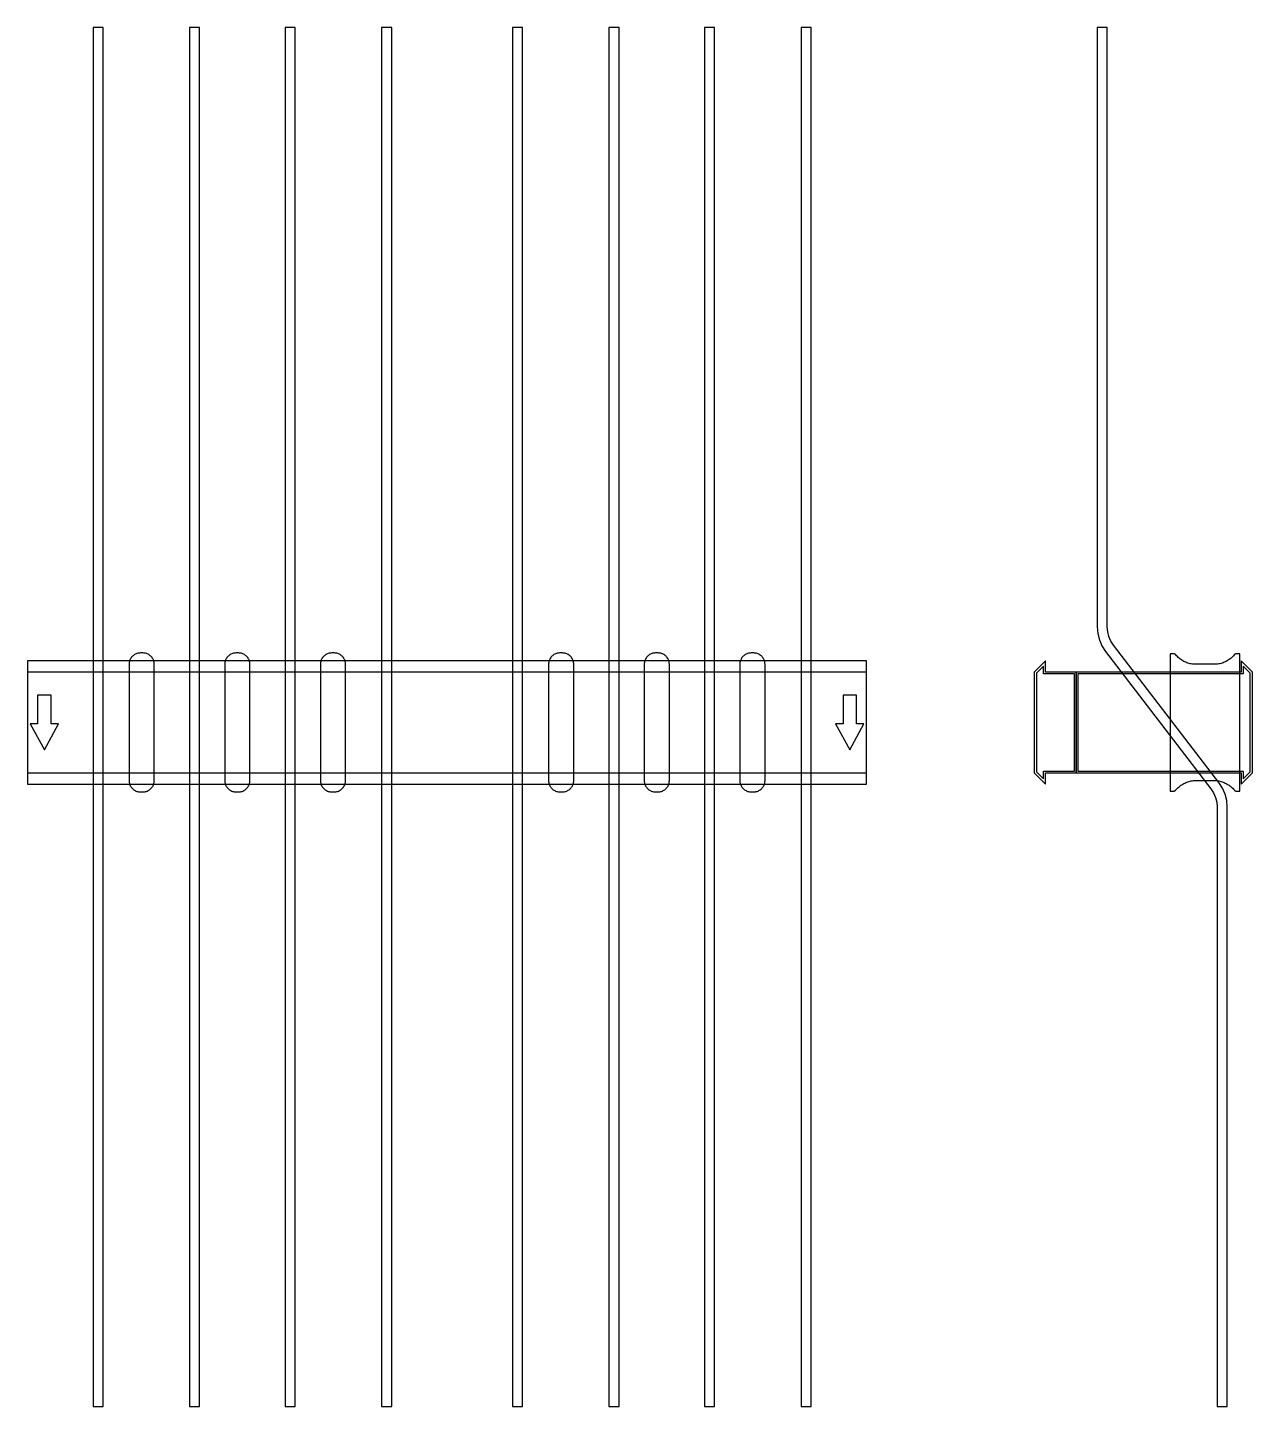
# Model space of a CAD drawing. Extents: x 0 to 1460, y -815 to 828.
import ezdxf

# ---------------------------------------------------------------- set-up
doc = ezdxf.new("R2010")
doc.units = 0
doc.layers.add('Halfen', color=7, linetype='CONTINUOUS')

msp = doc.modelspace()

# ---------------------------------------------------------------- linework, layer by layer
at = {"layer": 'Halfen', "color": 7}
for points in [[(90, -815.455), (90, 828.419), (78, 828.419), (78, -815.455)], [(205, -815.455), (205, 828.419), (193, 828.419), (193, -815.455)], [(319, -815.455), (319, 828.419), (307, 828.419), (307, -815.455)], [(434, -815.455), (434, 828.419), (422, 828.419), (422, -815.455)], [(590, -815.455), (590, 828.419), (578, 828.419), (578, -815.455)], [(705, -815.455), (705, 828.419), (693, 828.419), (693, -815.455)], [(819, -815.455), (819, 828.419), (807, 828.419), (807, -815.455)], [(934, -815.455), (934, 828.419), (922, 828.419), (922, -815.455)], [(1430, -815.455), (1430, -100.956), (1429.359, -93.137), (1427.453, -85.527), (1424.332, -78.329), (1420.081, -71.735), (1294.439, 92.004), (1291.251, 96.949), (1288.911, 102.348), (1287.481, 108.055), (1287, 113.919), (1287, 167.419), (1287, 828.419), (1275, 828.419), (1275, 167.419), (1275, 113.919), (1275.641, 106.101), (1277.547, 98.49), (1280.668, 91.292), (1284.919, 84.699), (1410.561, -79.04), (1413.749, -83.986), (1416.089, -89.384), (1417.519, -95.092), (1418, -100.956), (1418, -815.455)], [(151, -69.3), (151, -56.8), (151, 69.3), (150.958, 70.359), (150.834, 71.412), (150.627, 72.452), (150.339, 73.472), (149.972, 74.466), (149.529, 75.429), (149.011, 76.354), (148.422, 77.235), (147.765, 78.068), (147.046, 78.846), (146.268, 79.565), (145.435, 80.222), (144.554, 80.811), (143.629, 81.329), (142.666, 81.772), (141.672, 82.139), (140.652, 82.427), (139.612, 82.634), (138.559, 82.758), (137.5, 82.8), (134.5, 82.8), (133.441, 82.758), (132.388, 82.634), (131.348, 82.427), (130.328, 82.139), (129.334, 81.772), (128.371, 81.329), (127.446, 80.811), (126.565, 80.222), (125.732, 79.565), (124.954, 78.846), (124.235, 78.068), (123.578, 77.235), (122.989, 76.354), (122.471, 75.429), (122.028, 74.466), (121.661, 73.472), (121.373, 72.452), (121.166, 71.412), (121.042, 70.359), (121, 69.3), (121, -56.8), (121, -69.3), (121.042, -70.359), (121.166, -71.412), (121.373, -72.452), (121.661, -73.472), (122.028, -74.466), (122.471, -75.429), (122.989, -76.354), (123.578, -77.235), (124.235, -78.068), (124.954, -78.846), (125.732, -79.565), (126.565, -80.222), (127.446, -80.811), (128.371, -81.329), (129.334, -81.772), (130.328, -82.139), (131.348, -82.427), (132.388, -82.634), (133.441, -82.758), (134.5, -82.8), (137.5, -82.8), (138.559, -82.758), (139.612, -82.634), (140.652, -82.427), (141.672, -82.139), (142.666, -81.772), (143.629, -81.329), (144.554, -80.811), (145.435, -80.222), (146.268, -79.565), (147.046, -78.846), (147.765, -78.068), (148.422, -77.235), (149.011, -76.354), (149.529, -75.429), (149.972, -74.466), (150.339, -73.472), (150.627, -72.452), (150.834, -71.412), (150.958, -70.359), (151, -69.3)], [(265, -69.3), (265, -56.8), (265, 69.3), (264.958, 70.359), (264.834, 71.412), (264.627, 72.452), (264.339, 73.472), (263.972, 74.466), (263.529, 75.429), (263.011, 76.354), (262.422, 77.235), (261.765, 78.068), (261.046, 78.846), (260.268, 79.565), (259.435, 80.222), (258.554, 80.811), (257.629, 81.329), (256.666, 81.772), (255.672, 82.139), (254.652, 82.427), (253.612, 82.634), (252.559, 82.758), (251.5, 82.8), (248.5, 82.8), (247.441, 82.758), (246.388, 82.634), (245.348, 82.427), (244.328, 82.139), (243.334, 81.772), (242.371, 81.329), (241.446, 80.811), (240.565, 80.222), (239.732, 79.565), (238.954, 78.846), (238.235, 78.068), (237.578, 77.235), (236.989, 76.354), (236.471, 75.429), (236.028, 74.466), (235.661, 73.472), (235.373, 72.452), (235.166, 71.412), (235.042, 70.359), (235, 69.3), (235, -56.8), (235, -69.3), (235.042, -70.359), (235.166, -71.412), (235.373, -72.452), (235.661, -73.472), (236.028, -74.466), (236.471, -75.429), (236.989, -76.354), (237.578, -77.235), (238.235, -78.068), (238.954, -78.846), (239.732, -79.565), (240.565, -80.222), (241.446, -80.811), (242.371, -81.329), (243.334, -81.772), (244.328, -82.139), (245.348, -82.427), (246.388, -82.634), (247.441, -82.758), (248.5, -82.8), (251.5, -82.8), (252.559, -82.758), (253.612, -82.634), (254.652, -82.427), (255.672, -82.139), (256.666, -81.772), (257.629, -81.329), (258.554, -80.811), (259.435, -80.222), (260.268, -79.565), (261.046, -78.846), (261.765, -78.068), (262.422, -77.235), (263.011, -76.354), (263.529, -75.429), (263.972, -74.466), (264.339, -73.472), (264.627, -72.452), (264.834, -71.412), (264.958, -70.359), (265, -69.3)], [(379, -69.3), (379, -56.8), (379, 69.3), (378.958, 70.359), (378.834, 71.412), (378.627, 72.452), (378.339, 73.472), (377.972, 74.466), (377.529, 75.429), (377.011, 76.354), (376.422, 77.235), (375.765, 78.068), (375.046, 78.846), (374.268, 79.565), (373.435, 80.222), (372.554, 80.811), (371.629, 81.329), (370.666, 81.772), (369.672, 82.139), (368.652, 82.427), (367.612, 82.634), (366.559, 82.758), (365.5, 82.8), (362.5, 82.8), (361.441, 82.758), (360.388, 82.634), (359.348, 82.427), (358.328, 82.139), (357.334, 81.772), (356.371, 81.329), (355.446, 80.811), (354.565, 80.222), (353.732, 79.565), (352.954, 78.846), (352.235, 78.068), (351.578, 77.235), (350.989, 76.354), (350.471, 75.429), (350.028, 74.466), (349.661, 73.472), (349.373, 72.452), (349.166, 71.412), (349.042, 70.359), (349, 69.3), (349, -56.8), (349, -69.3), (349.042, -70.359), (349.166, -71.412), (349.373, -72.452), (349.661, -73.472), (350.028, -74.466), (350.471, -75.429), (350.989, -76.354), (351.578, -77.235), (352.235, -78.068), (352.954, -78.846), (353.732, -79.565), (354.565, -80.222), (355.446, -80.811), (356.371, -81.329), (357.334, -81.772), (358.328, -82.139), (359.348, -82.427), (360.388, -82.634), (361.441, -82.758), (362.5, -82.8), (365.5, -82.8), (366.559, -82.758), (367.612, -82.634), (368.652, -82.427), (369.672, -82.139), (370.666, -81.772), (371.629, -81.329), (372.554, -80.811), (373.435, -80.222), (374.268, -79.565), (375.046, -78.846), (375.765, -78.068), (376.422, -77.235), (377.011, -76.354), (377.529, -75.429), (377.972, -74.466), (378.339, -73.472), (378.627, -72.452), (378.834, -71.412), (378.958, -70.359), (379, -69.3)], [(651, -69.3), (651, -56.8), (651, 69.3), (650.958, 70.359), (650.834, 71.412), (650.627, 72.452), (650.339, 73.472), (649.972, 74.466), (649.529, 75.429), (649.011, 76.354), (648.422, 77.235), (647.765, 78.068), (647.046, 78.846), (646.268, 79.565), (645.435, 80.222), (644.554, 80.811), (643.629, 81.329), (642.666, 81.772), (641.672, 82.139), (640.652, 82.427), (639.612, 82.634), (638.559, 82.758), (637.5, 82.8), (634.5, 82.8), (633.441, 82.758), (632.388, 82.634), (631.348, 82.427), (630.328, 82.139), (629.334, 81.772), (628.371, 81.329), (627.446, 80.811), (626.565, 80.222), (625.732, 79.565), (624.954, 78.846), (624.235, 78.068), (623.578, 77.235), (622.989, 76.354), (622.471, 75.429), (622.028, 74.466), (621.661, 73.472), (621.373, 72.452), (621.166, 71.412), (621.042, 70.359), (621, 69.3), (621, -56.8), (621, -69.3), (621.042, -70.359), (621.166, -71.412), (621.373, -72.452), (621.661, -73.472), (622.028, -74.466), (622.471, -75.429), (622.989, -76.354), (623.578, -77.235), (624.235, -78.068), (624.954, -78.846), (625.732, -79.565), (626.565, -80.222), (627.446, -80.811), (628.371, -81.329), (629.334, -81.772), (630.328, -82.139), (631.348, -82.427), (632.388, -82.634), (633.441, -82.758), (634.5, -82.8), (637.5, -82.8), (638.559, -82.758), (639.612, -82.634), (640.652, -82.427), (641.672, -82.139), (642.666, -81.772), (643.629, -81.329), (644.554, -80.811), (645.435, -80.222), (646.268, -79.565), (647.046, -78.846), (647.765, -78.068), (648.422, -77.235), (649.011, -76.354), (649.529, -75.429), (649.972, -74.466), (650.339, -73.472), (650.627, -72.452), (650.834, -71.412), (650.958, -70.359), (651, -69.3)], [(765, -69.3), (765, -56.8), (765, 69.3), (764.958, 70.359), (764.834, 71.412), (764.627, 72.452), (764.339, 73.472), (763.972, 74.466), (763.529, 75.429), (763.011, 76.354), (762.422, 77.235), (761.765, 78.068), (761.046, 78.846), (760.268, 79.565), (759.435, 80.222), (758.554, 80.811), (757.629, 81.329), (756.666, 81.772), (755.672, 82.139), (754.652, 82.427), (753.612, 82.634), (752.559, 82.758), (751.5, 82.8), (748.5, 82.8), (747.441, 82.758), (746.388, 82.634), (745.348, 82.427), (744.328, 82.139), (743.334, 81.772), (742.371, 81.329), (741.446, 80.811), (740.565, 80.222), (739.732, 79.565), (738.954, 78.846), (738.235, 78.068), (737.578, 77.235), (736.989, 76.354), (736.471, 75.429), (736.028, 74.466), (735.661, 73.472), (735.373, 72.452), (735.166, 71.412), (735.042, 70.359), (735, 69.3), (735, -56.8), (735, -69.3), (735.042, -70.359), (735.166, -71.412), (735.373, -72.452), (735.661, -73.472), (736.028, -74.466), (736.471, -75.429), (736.989, -76.354), (737.578, -77.235), (738.235, -78.068), (738.954, -78.846), (739.732, -79.565), (740.565, -80.222), (741.446, -80.811), (742.371, -81.329), (743.334, -81.772), (744.328, -82.139), (745.348, -82.427), (746.388, -82.634), (747.441, -82.758), (748.5, -82.8), (751.5, -82.8), (752.559, -82.758), (753.612, -82.634), (754.652, -82.427), (755.672, -82.139), (756.666, -81.772), (757.629, -81.329), (758.554, -80.811), (759.435, -80.222), (760.268, -79.565), (761.046, -78.846), (761.765, -78.068), (762.422, -77.235), (763.011, -76.354), (763.529, -75.429), (763.972, -74.466), (764.339, -73.472), (764.627, -72.452), (764.834, -71.412), (764.958, -70.359), (765, -69.3)], [(879, -69.3), (879, -56.8), (879, 69.3), (878.958, 70.359), (878.834, 71.412), (878.627, 72.452), (878.339, 73.472), (877.972, 74.466), (877.529, 75.429), (877.011, 76.354), (876.422, 77.235), (875.765, 78.068), (875.046, 78.846), (874.268, 79.565), (873.435, 80.222), (872.554, 80.811), (871.629, 81.329), (870.666, 81.772), (869.672, 82.139), (868.652, 82.427), (867.612, 82.634), (866.559, 82.758), (865.5, 82.8), (862.5, 82.8), (861.441, 82.758), (860.388, 82.634), (859.348, 82.427), (858.328, 82.139), (857.334, 81.772), (856.371, 81.329), (855.446, 80.811), (854.565, 80.222), (853.732, 79.565), (852.954, 78.846), (852.235, 78.068), (851.578, 77.235), (850.989, 76.354), (850.471, 75.429), (850.028, 74.466), (849.661, 73.472), (849.373, 72.452), (849.166, 71.412), (849.042, 70.359), (849, 69.3), (849, -56.8), (849, -69.3), (849.042, -70.359), (849.166, -71.412), (849.373, -72.452), (849.661, -73.472), (850.028, -74.466), (850.471, -75.429), (850.989, -76.354), (851.578, -77.235), (852.235, -78.068), (852.954, -78.846), (853.732, -79.565), (854.565, -80.222), (855.446, -80.811), (856.371, -81.329), (857.334, -81.772), (858.328, -82.139), (859.348, -82.427), (860.388, -82.634), (861.441, -82.758), (862.5, -82.8), (865.5, -82.8), (866.559, -82.758), (867.612, -82.634), (868.652, -82.427), (869.672, -82.139), (870.666, -81.772), (871.629, -81.329), (872.554, -80.811), (873.435, -80.222), (874.268, -79.565), (875.046, -78.846), (875.765, -78.068), (876.422, -77.235), (877.011, -76.354), (877.529, -75.429), (877.972, -74.466), (878.339, -73.472), (878.627, -72.452), (878.834, -71.412), (878.958, -70.359), (879, -69.3)], [(0, -73.5), (1000, -73.5), (1000, 73.5), (0, 73.5)], [(1250, -60), (1250, 60), (1213.5, 60), (1213.5, 73.5), (1200, 60), (1200, -60), (1213.5, -73.5), (1213.5, -60)], [(1248, -58), (1248, 58), (1211, 58), (1211, 67.25), (1202.5, 58.75), (1202.5, -58.75), (1211, -67.25), (1211, -58)], [(1460, -60), (1460, 60), (1446.5, 73.5), (1446.5, 60), (1250, 60), (1250, -60), (1446.5, -60), (1446.5, -73.5)], [(1457.5, -58.75), (1457.5, 58.75), (1449, 67.25), (1449, 58), (1252, 58), (1252, -58), (1449, -58), (1449, -67.25)], [(1445, -81.8), (1445, 81.8), (1441, 81.8), (1440.846, 81.797), (1440.691, 81.786), (1440.538, 81.769), (1440.385, 81.746), (1440.234, 81.715), (1440.084, 81.678), (1439.936, 81.634), (1439.789, 81.584), (1439.646, 81.527), (1439.505, 81.464), (1439.366, 81.395), (1439.231, 81.32), (1439.1, 81.239), (1438.972, 81.153), (1438.848, 81.06), (1438.728, 80.963), (1438.613, 80.86), (1438.502, 80.752), (1438.397, 80.639), (1438.296, 80.522), (1437.41, 79.491), (1436.479, 78.5), (1435.505, 77.551), (1434.491, 76.646), (1433.437, 75.787), (1432.347, 74.975), (1431.222, 74.211), (1430.064, 73.499), (1428.876, 72.838), (1427.66, 72.23), (1426.418, 71.676), (1425.153, 71.178), (1423.867, 70.736), (1422.563, 70.351), (1421.243, 70.024), (1419.911, 69.756), (1418.567, 69.547), (1417.216, 69.397), (1415.859, 69.307), (1414.5, 69.277), (1392.5, 69.277), (1391.141, 69.307), (1389.784, 69.397), (1388.433, 69.547), (1387.089, 69.756), (1385.757, 70.024), (1384.437, 70.351), (1383.133, 70.736), (1381.847, 71.178), (1380.582, 71.676), (1379.34, 72.23), (1378.124, 72.838), (1376.936, 73.499), (1375.778, 74.211), (1374.653, 74.975), (1373.563, 75.787), (1372.509, 76.646), (1371.495, 77.551), (1370.521, 78.5), (1369.59, 79.491), (1368.704, 80.522), (1368.603, 80.639), (1368.498, 80.752), (1368.387, 80.86), (1368.272, 80.963), (1368.152, 81.06), (1368.028, 81.153), (1367.9, 81.239), (1367.769, 81.32), (1367.634, 81.395), (1367.495, 81.464), (1367.354, 81.527), (1367.211, 81.584), (1367.064, 81.634), (1366.916, 81.678), (1366.766, 81.715), (1366.615, 81.746), (1366.462, 81.769), (1366.309, 81.786), (1366.154, 81.797), (1366, 81.8), (1362, 81.8), (1362, -81.8), (1366, -81.8), (1366.154, -81.797), (1366.309, -81.786), (1366.462, -81.769), (1366.615, -81.746), (1366.766, -81.715), (1366.916, -81.678), (1367.064, -81.634), (1367.211, -81.584), (1367.354, -81.527), (1367.495, -81.464), (1367.634, -81.395), (1367.769, -81.32), (1367.9, -81.239), (1368.028, -81.153), (1368.152, -81.06), (1368.272, -80.963), (1368.387, -80.86), (1368.498, -80.752), (1368.603, -80.639), (1368.704, -80.522), (1369.59, -79.491), (1370.521, -78.5), (1371.495, -77.551), (1372.509, -76.646), (1373.563, -75.787), (1374.653, -74.975), (1375.778, -74.211), (1376.936, -73.499), (1378.124, -72.838), (1379.34, -72.23), (1380.582, -71.676), (1381.847, -71.178), (1383.133, -70.736), (1384.437, -70.351), (1385.757, -70.024), (1387.089, -69.756), (1388.433, -69.547), (1389.784, -69.397), (1391.141, -69.307), (1392.5, -69.277), (1414.5, -69.277), (1415.859, -69.307), (1417.216, -69.397), (1418.567, -69.547), (1419.911, -69.756), (1421.243, -70.024), (1422.563, -70.351), (1423.867, -70.736), (1425.153, -71.178), (1426.418, -71.676), (1427.66, -72.23), (1428.876, -72.838), (1430.064, -73.499), (1431.222, -74.211), (1432.347, -74.975), (1433.437, -75.787), (1434.491, -76.646), (1435.505, -77.551), (1436.479, -78.5), (1437.41, -79.491), (1438.296, -80.522), (1438.397, -80.639), (1438.502, -80.752), (1438.613, -80.86), (1438.728, -80.963), (1438.848, -81.06), (1438.972, -81.153), (1439.1, -81.239), (1439.231, -81.32), (1439.366, -81.395), (1439.505, -81.464), (1439.646, -81.527), (1439.789, -81.584), (1439.936, -81.634), (1440.084, -81.678), (1440.234, -81.715), (1440.385, -81.746), (1440.538, -81.769), (1440.691, -81.786), (1440.846, -81.797), (1441, -81.8)], [(0, -60), (1000, -60), (1000, 60), (0, 60)], [(20, -32.5), (37, -1.5), (28, -1.5), (28, 32.5), (12, 32.5), (12, -1.5), (3, -1.5)], [(980, -32.5), (997, -1.5), (988, -1.5), (988, 32.5), (972, 32.5), (972, -1.5), (963, -1.5)]]:
    msp.add_lwpolyline(points, close=True, dxfattribs=at)

doc.saveas('drawing.dxf')
